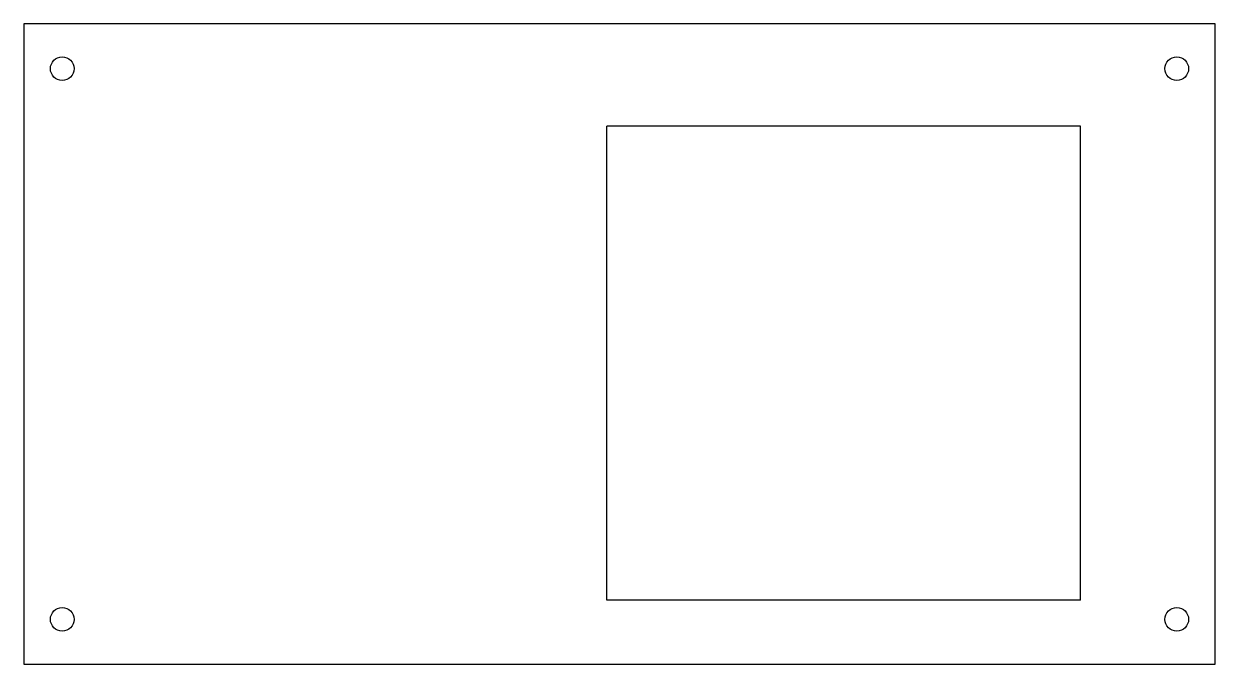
# Model space of a CAD drawing. Header units: millimetres. Extents: x 0 to 186, y 0 to 100.
import ezdxf

# ---------------------------------------------------------------- set-up
doc = ezdxf.new("R2010")
doc.units = ezdxf.units.MM

msp = doc.modelspace()

# ---------------------------------------------------------------- linework, layer by layer
at = {"color": 7, "linetype": 'Continuous', "lineweight": 25}
for p, q in [((0, 100), (0, 0)), ((186, 100), (0, 100)), ((186, 0), (186, 100)), ((91, 10), (91, 84)), ((165, 84), (91, 84)), ((165, 10), (165, 84)), ((165, 10), (91, 10)), ((0, 0), (186, 0))]:
    msp.add_line(p, q, dxfattribs=at)
for centre in [(6, 93), (180, 93), (6, 7), (180, 7)]:
    msp.add_circle(centre, 1.85, dxfattribs=at)

doc.saveas('drawing.dxf')
